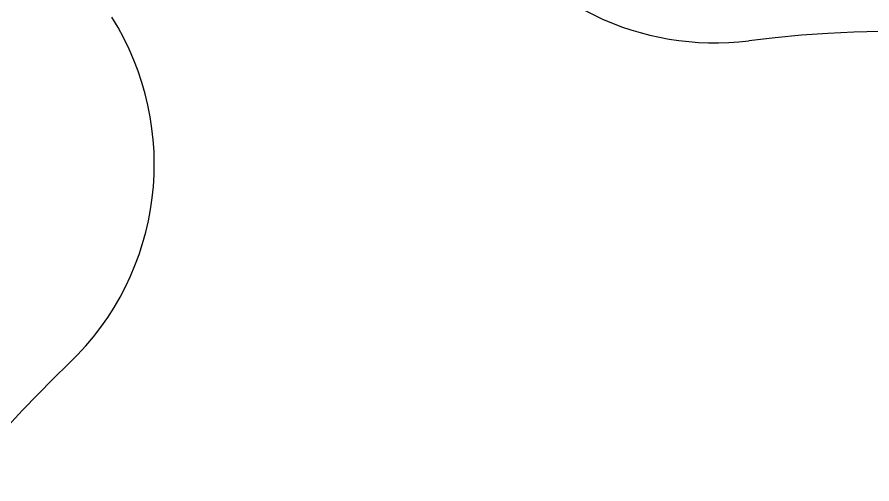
# Model space of a CAD drawing. Extents: x 671027 to 671614, y 802418 to 802669.
# Drawn here: x 671420.43 to 671429.71, y 802529.11 to 802534.19 of the extents above; entities that cross this region are included whole.
import ezdxf

# ---------------------------------------------------------------- set-up
doc = ezdxf.new("R2010")
doc.units = 0
doc.layers.add('drip line', color=7, linetype='Continuous')
doc.layers.add('shrubs-Gc', color=7, linetype='Continuous')
pattern_1 = [(90, (0, 0), (-0.5000000000000001, 0), [])]

msp = doc.modelspace()

# ---------------------------------------------------------------- hatches: boundary and pattern name
at = {"layer": 'drip line', "true_color": 0xfecc66, "transparency": 33554585}
h = msp.add_hatch(dxfattribs=at)
h.set_pattern_fill('ANSI31', color=31, scale=4, angle=45)
h.set_pattern_definition(pattern_1)
h.paths.add_polyline_path([(671376.3229134491, 802482.9207684208, -0.06840859253725587), (671431.4977894354, 802491.4749559349, -0.01121030429843658), (671431.1285960067, 802488.4677008206, 0.07453113725576056), (671372.0840579804, 802478.4490603469, -0.1372191302174559), (671410.2990935898, 802547.6679814992, -0.01110006154431807), (671412.4491387358, 802545.5757162235, 0.1278219888285606)])
h = msp.add_hatch(dxfattribs=at)
h.set_pattern_fill('ANSI31', color=31, scale=4, angle=45)
h.set_pattern_definition(pattern_1)
h.paths.add_polyline_path([(671380.7476937103, 802487.2985922542, -0.06212117788488952), (671431.7309037868, 802494.4792172391, -0.01114908806871269), (671431.4977894354, 802491.4749559349, 0.068408592537256), (671376.3229134491, 802482.9207684208, -0.1278219888285606), (671412.4491387358, 802545.5757162235, -0.01110848142565085), (671414.5057240033, 802543.3883933958, 0.1178817737560205)])
h = msp.add_hatch(dxfattribs=at)
h.set_pattern_fill('ANSI31', color=31, scale=4, angle=45)
h.set_pattern_definition(pattern_1)
h.paths.add_polyline_path([(671414.5057240033, 802543.3883933958, -0.01114025875800316), (671416.468577111, 802541.1052455978, 0.1073505691451949), (671385.366460635, 802491.5784650609, -0.05566542318292119), (671431.829753422, 802497.4811087137, -0.01111291789382018), (671431.7309037868, 802494.4792172391, 0.06212117788488938), (671380.7476937103, 802487.2985922542, -0.1178817737560205)])
at = {"layer": 'shrubs-Gc'}
h = msp.add_hatch(dxfattribs=at)
h.set_pattern_fill('AR-SAND', color=219, scale=0.01125)
h.set_pattern_definition([(37.50000000000001, (0, 0), (-0.01800035207982051, 0.5505898919955101), [0, -0.43434, 0, -0.485775, 0, -0.4643437499999999]), (7.499999999999999, (0, 0), (0.505713693530253, 0.8064282381393985), [0, -0.234315, 0, -0.3914775, 0, -0.15001875]), (327.5, (-0.3514725000131875, 0), (0.8898664165216401, 0.001616832763363982), [0, -0.142875, 0, -0.51435, 0, -0.6715125]), (317.5, (-0.3514725000131875, 0), (0.8590010090313343, 0.2507954886643683), [0, -0.07143749999999999, 0, -0.337185, 0, -0.3857625])])
h.paths.add_polyline_path([(671376.3229134491, 802482.9207684208, -0.06840859253725587), (671431.4977894354, 802491.4749559349, -0.01121030429843658), (671431.1285960067, 802488.4677008206, 0.07453113725576056), (671372.0840579804, 802478.4490603469, -0.1372191302174559), (671410.2990935898, 802547.6679814992, -0.01110006154431807), (671412.4491387358, 802545.5757162235, 0.1278219888285606)])
h = msp.add_hatch(dxfattribs=at)
h.set_pattern_fill('ANSI37', color=74, scale=0.2)
h.set_pattern_definition([(45, (0, 0), (-0.4490128060534576, 0.4490128060534577), []), (135, (0, 0), (-0.4490128060534577, -0.4490128060534576), [])])
h.paths.add_polyline_path([(671380.7476937103, 802487.2985922542, -0.06212117788488952), (671431.7309037868, 802494.4792172391, -0.01114908806871269), (671431.4977894354, 802491.4749559349, 0.068408592537256), (671376.3229134491, 802482.9207684208, -0.1278219888285606), (671412.4491387358, 802545.5757162235, -0.01110848142565085), (671414.5057240033, 802543.3883933958, 0.1178817737560205)])
at = {"layer": 'shrubs-Gc', "linetype": 'ByBlock'}
h = msp.add_hatch(dxfattribs=at)
h.set_pattern_fill('DOLMIT', color=240, scale=0.1)
h.set_pattern_definition([(0, (0, 0), (0, 0.635), []), (45, (0, 0), (-1.269999134350098, 1.269999134350099), [0.8980256121069154, -1.796051224213831])])
h.paths.add_polyline_path([(671414.5057240033, 802543.3883933958, -0.01114025875800316), (671416.468577111, 802541.1052455978, 0.1073505691451949), (671385.366460635, 802491.5784650609, -0.05566542318292119), (671431.829753422, 802497.4811087137, -0.01111291789382018), (671431.7309037868, 802494.4792172391, 0.06212117788488938), (671380.7476937103, 802487.2985922542, -0.1178817737560205)])

# ---------------------------------------------------------------- linework, layer by layer
at = {"color": 0}
for centre, radius, start, end in [((671428.0053626271, 802536.9052709659), 3, 211.2619717467714, 277.1230912068724), ((671418.9183546783, 802532.5878528595), 3, 313.7035526394108, 32.17160139445235), ((671429.992927076, 802521.0004133548), 13.0285653777096, 301.1293503201576, 97.12309119942671), ((671429.992927076, 802521.0004133548), 13.0285653777096, 133.7035526394108, 264.5488888870405)]:
    msp.add_arc(centre, radius, start, end, dxfattribs=at)

doc.saveas('drawing.dxf')
